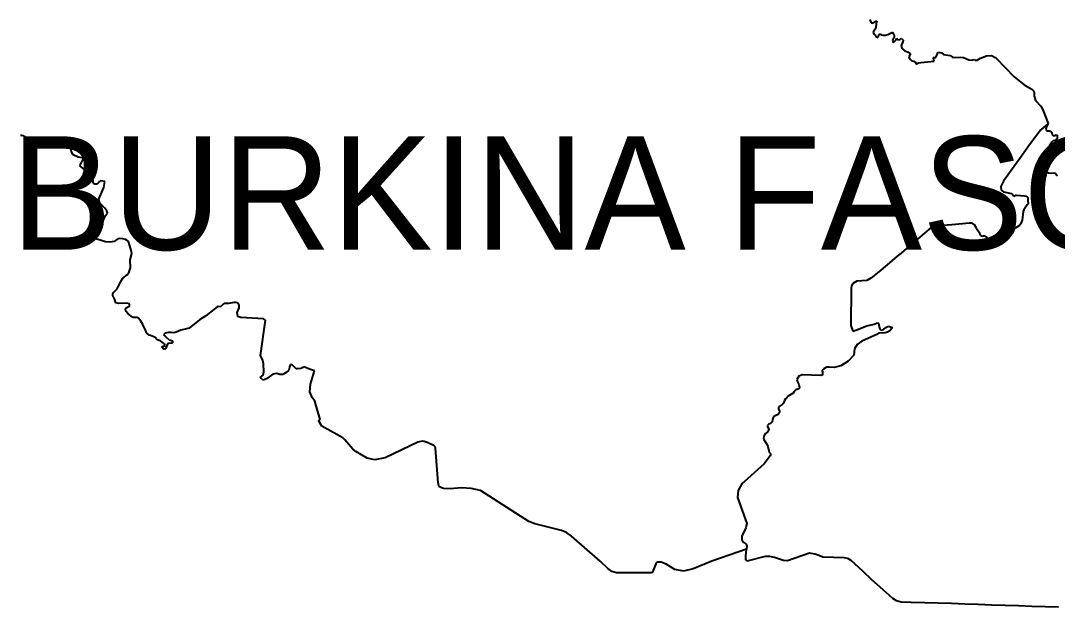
# Model space of a CAD drawing. Header units: metres. Extents: x 0 to 1325, y -1 to 773.
# Drawn here: x 644.05 to 671.54, y 329.59 to 345.15 of the extents above; entities that cross this region are included whole.
import ezdxf
from ezdxf.enums import TextEntityAlignment as Align

# ---------------------------------------------------------------- set-up
doc = ezdxf.new("R2010")
doc.units = ezdxf.units.M

msp = doc.modelspace()

# ---------------------------------------------------------------- linework, layer by layer
at = {"layer": 'SCORE'}
for points in [[(666.57, 345.188), (666.6, 345.118)], [(666.6, 345.118), (666.61, 345.098)], [(666.61, 345.098), (666.65, 345.098)], [(666.65, 345.098), (666.73, 345.138)], [(666.73, 345.138), (666.76, 345.148)], [(666.74, 345.088), (666.73, 344.958)], [(666.76, 345.148), (666.74, 345.088)], [(666.73, 344.958), (666.66, 344.848)], [(666.66, 344.848), (666.68, 344.798)], [(666.68, 344.798), (666.72, 344.758)], [(666.82, 344.778), (666.81, 344.798)], [(666.81, 344.798), (666.85, 344.798)], [(666.85, 344.798), (666.87, 344.788)], [(666.87, 344.788), (666.88, 344.778)], [(666.99, 344.768), (667.05, 344.788)], [(667.05, 344.788), (667.17, 344.848)], [(667.17, 344.848), (667.22, 344.758)], [(666.72, 344.758), (666.76, 344.708)], [(666.76, 344.708), (666.79, 344.728)], [(666.79, 344.728), (666.82, 344.778)], [(666.88, 344.778), (666.92, 344.768)], [(666.92, 344.768), (666.99, 344.768)], [(667.18, 344.658), (667.17, 344.628)], [(667.17, 344.628), (667.19, 344.578)], [(667.21, 344.688), (667.18, 344.658)], [(667.19, 344.578), (667.23, 344.598)], [(667.22, 344.728), (667.21, 344.688)], [(667.22, 344.758), (667.22, 344.728)], [(667.23, 344.598), (667.27, 344.648)], [(667.27, 344.648), (667.29, 344.688)], [(667.29, 344.688), (667.32, 344.658)], [(667.32, 344.658), (667.34, 344.648)], [(667.34, 344.648), (667.37, 344.658)], [(667.37, 344.658), (667.4, 344.688)], [(667.4, 344.688), (667.46, 344.638)], [(667.42, 344.538), (667.4, 344.478)], [(667.45, 344.588), (667.42, 344.538)], [(667.46, 344.638), (667.45, 344.588)], [(667.4, 344.478), (667.43, 344.408)], [(667.43, 344.408), (667.5, 344.358)], [(667.5, 344.358), (667.59, 344.318)], [(667.59, 344.318), (667.65, 344.278)], [(667.65, 344.278), (667.61, 344.198)], [(668.32, 344.178), (668.39, 344.318)], [(668.39, 344.318), (668.47, 344.298)], [(668.47, 344.298), (668.53, 344.258)], [(668.53, 344.258), (668.7, 344.228)], [(667.61, 344.198), (667.62, 344.168)], [(667.62, 344.168), (667.65, 344.128)], [(667.65, 344.128), (667.69, 344.088)], [(667.69, 344.088), (667.74, 344.078)], [(667.74, 344.078), (667.78, 344.058)], [(667.78, 344.058), (667.8, 343.998)], [(667.8, 343.998), (667.86, 344.038)], [(667.86, 344.038), (667.93, 344.048)], [(667.93, 344.048), (668.28, 344.078)], [(668.26, 344.158), (668.25, 344.178)], [(668.25, 344.178), (668.32, 344.178)], [(668.27, 344.108), (668.26, 344.158)], [(668.28, 344.078), (668.27, 344.108)], [(668.7, 344.228), (668.77, 344.188)], [(668.77, 344.188), (668.83, 344.178)], [(668.83, 344.178), (668.99, 344.188)], [(668.99, 344.188), (669.06, 344.178)], [(669.06, 344.178), (669.2, 344.118)], [(669.2, 344.118), (669.27, 344.108)], [(669.27, 344.108), (669.34, 344.128)], [(669.34, 344.128), (669.37, 344.108)], [(669.37, 344.108), (669.42, 344.108)], [(669.42, 344.108), (669.51, 344.158)], [(669.51, 344.158), (669.67, 344.218)], [(669.67, 344.218), (669.8, 344.228)], [(669.8, 344.228), (669.9, 344.178)], [(669.9, 344.178), (669.92, 344.158)], [(669.92, 344.158), (670.4, 343.668)], [(670.4, 343.668), (670.67, 343.448)], [(670.67, 343.448), (670.87, 343.338)], [(670.87, 343.338), (670.92, 343.288)], [(670.92, 343.288), (670.93, 343.248)], [(670.93, 343.248), (670.93, 343.208)], [(670.93, 343.208), (670.93, 343.148)], [(670.93, 343.148), (670.97, 343.038)], [(670.97, 343.038), (671.11, 342.888)], [(671.11, 342.888), (671.16, 342.788)], [(671.16, 342.788), (671.3, 342.428)], [(671.3, 342.428), (671.11, 342.258)], [(671.25, 342.318), (671.24, 342.278)], [(671.29, 342.388), (671.25, 342.318)], [(671.3, 342.428), (671.29, 342.388)], [(644.08, 342.108), (644.04, 342.108)], [(644.12, 342.098), (644.08, 342.108)], [(644.15, 342.078), (644.12, 342.098)], [(644.19, 342.058), (644.15, 342.078)], [(644.27, 342.018), (644.19, 342.058)], [(644.43, 342.048), (644.35, 342.028)], [(644.5, 342.048), (644.43, 342.048)], [(644.66, 341.988), (644.5, 342.048)], [(644.81, 342.058), (644.74, 341.988)], [(644.87, 342.028), (644.81, 342.058)], [(671.11, 342.258), (670.81, 341.858)], [(671.24, 342.278), (671.26, 342.238)], [(671.26, 342.238), (671.29, 342.228)], [(671.29, 342.228), (671.33, 342.228)], [(671.33, 342.228), (671.36, 342.218)], [(671.36, 342.218), (671.39, 342.198)], [(671.39, 342.198), (671.41, 342.138)], [(671.41, 342.138), (671.44, 342.108)], [(671.44, 342.108), (671.48, 342.108)], [(671.48, 342.108), (671.52, 342.128)], [(671.52, 342.128), (671.54, 342.118)], [(671.54, 342.118), (671.54, 342.058)], [(671.54, 342.058), (671.54, 342.008)], [(644.35, 342.028), (644.27, 342.018)], [(644.74, 341.988), (644.66, 341.988)], [(644.98, 342.018), (644.87, 342.028)], [(645.03, 341.978), (644.98, 342.018)], [(645.06, 341.948), (645.03, 341.978)], [(645.08, 341.898), (645.06, 341.948)], [(645.11, 341.848), (645.08, 341.898)], [(645.15, 341.818), (645.11, 341.848)], [(645.19, 341.808), (645.15, 341.818)], [(645.26, 341.818), (645.19, 341.808)], [(645.3, 341.818), (645.26, 341.818)], [(645.37, 341.778), (645.3, 341.818)], [(645.38, 341.768), (645.37, 341.778)], [(645.39, 341.738), (645.38, 341.768)], [(670.81, 341.858), (670.55, 341.498)], [(671.35, 341.868), (671.23, 341.518)], [(671.37, 341.898), (671.35, 341.868)], [(671.4, 341.928), (671.37, 341.898)], [(671.44, 341.968), (671.4, 341.928)], [(671.48, 341.978), (671.44, 341.968)], [(671.51, 341.988), (671.48, 341.978)], [(671.54, 342.008), (671.51, 341.988)], [(645.4, 341.678), (645.39, 341.738)], [(645.44, 341.598), (645.4, 341.678)], [(645.57, 341.528), (645.44, 341.598)], [(645.68, 341.518), (645.57, 341.528)], [(645.71, 341.478), (645.68, 341.518)], [(670.55, 341.498), (670.28, 341.118)], [(671.23, 341.518), (671.19, 341.308)], [(645.62, 341.298), (645.71, 341.478)], [(645.95, 341.038), (645.62, 341.298)], [(671.19, 341.308), (671.19, 341.218)], [(671.19, 341.218), (671.22, 341.158)], [(645.96, 341.018), (645.95, 341.038)], [(645.97, 340.998), (645.96, 341.018)], [(645.96, 340.958), (645.97, 340.998)], [(645.97, 340.898), (645.96, 340.958)], [(670.28, 341.118), (670.12, 340.898)], [(671.22, 341.158), (671.31, 341.118)], [(671.31, 341.118), (671.36, 341.108)], [(671.36, 341.108), (671.45, 341.118)], [(671.45, 341.118), (671.49, 341.108)], [(671.49, 341.108), (671.5, 341.098)], [(671.5, 341.098), (671.53, 341.058)], [(671.53, 341.058), (671.55, 341.048)], [(645.97, 340.868), (645.97, 340.898)], [(645.98, 340.838), (645.97, 340.868)], [(646.02, 340.818), (645.98, 340.838)], [(646.08, 340.818), (646.02, 340.818)], [(646.11, 340.848), (646.08, 340.818)], [(646.14, 340.888), (646.11, 340.848)], [(646.12, 340.418), (646.25, 340.728)], [(646.17, 340.908), (646.14, 340.888)], [(646.28, 340.888), (646.17, 340.908)], [(646.25, 340.728), (646.28, 340.888)], [(670.12, 340.898), (670.05, 340.758)], [(670.05, 340.758), (670.06, 340.658)], [(646.14, 340.328), (646.12, 340.418)], [(670.06, 340.658), (670.12, 340.608)], [(670.12, 340.608), (670.33, 340.568)], [(670.33, 340.568), (670.35, 340.548)], [(670.35, 340.548), (670.37, 340.518)], [(670.37, 340.518), (670.39, 340.498)], [(670.39, 340.498), (670.41, 340.508)], [(670.41, 340.508), (670.45, 340.528)], [(670.45, 340.528), (670.46, 340.528)], [(670.46, 340.528), (670.68, 340.508)], [(670.68, 340.508), (670.74, 340.498)], [(670.74, 340.498), (670.76, 340.458)], [(670.76, 340.458), (670.76, 340.368)], [(646.21, 340.248), (646.14, 340.328)], [(646.28, 340.178), (646.21, 340.248)], [(646.33, 340.108), (646.28, 340.178)], [(670.66, 340.138), (670.64, 340.088)], [(670.69, 340.188), (670.66, 340.138)], [(670.71, 340.218), (670.69, 340.188)], [(670.75, 340.268), (670.71, 340.218)], [(670.77, 340.298), (670.75, 340.268)], [(670.76, 340.368), (670.76, 340.358)], [(670.76, 340.358), (670.77, 340.318)], [(670.77, 340.318), (670.77, 340.298)], [(646.22, 339.808), (646.3, 339.988)], [(646.3, 339.988), (646.33, 340.028)], [(646.35, 340.058), (646.33, 340.108)], [(646.33, 340.028), (646.35, 340.048)], [(646.35, 340.048), (646.35, 340.058)], [(670.61, 339.858), (670.6, 339.818)], [(670.64, 340.088), (670.61, 339.858)], [(645.97, 339.568), (646, 339.628)], [(645.99, 339.368), (645.97, 339.568)], [(646, 339.628), (646.16, 339.748)], [(646.16, 339.748), (646.22, 339.808)], [(668.15, 339.618), (667.9, 339.408)], [(668.26, 339.678), (668.15, 339.618)], [(668.38, 339.708), (668.26, 339.678)], [(668.75, 339.738), (668.38, 339.708)], [(669.22, 339.778), (668.75, 339.738)], [(669.29, 339.778), (669.22, 339.778)], [(669.35, 339.738), (669.29, 339.778)], [(669.39, 339.668), (669.35, 339.738)], [(669.43, 339.598), (669.39, 339.668)], [(669.49, 339.508), (669.43, 339.598)], [(670.38, 339.588), (670.36, 339.518)], [(670.39, 339.608), (670.38, 339.588)], [(670.43, 339.648), (670.39, 339.608)], [(670.47, 339.678), (670.43, 339.648)], [(670.54, 339.718), (670.47, 339.678)], [(670.57, 339.758), (670.54, 339.718)], [(670.6, 339.818), (670.57, 339.758)], [(646, 339.358), (645.99, 339.368)], [(646.03, 339.368), (646, 339.358)], [(646.07, 339.358), (646.03, 339.368)], [(646.18, 339.318), (646.07, 339.358)], [(646.3, 339.288), (646.18, 339.318)], [(646.53, 339.298), (646.42, 339.278)], [(646.63, 339.368), (646.53, 339.298)], [(646.68, 339.378), (646.63, 339.368)], [(646.76, 339.368), (646.68, 339.378)], [(646.83, 339.348), (646.76, 339.368)], [(646.87, 339.318), (646.83, 339.348)], [(646.88, 339.308), (646.87, 339.318)], [(646.92, 339.268), (646.88, 339.308)], [(667.9, 339.408), (667.7, 339.238)], [(669.52, 339.458), (669.49, 339.508)], [(669.54, 339.438), (669.52, 339.458)], [(669.57, 339.428), (669.54, 339.438)], [(669.59, 339.438), (669.57, 339.428)], [(669.62, 339.448), (669.59, 339.438)], [(669.66, 339.418), (669.62, 339.448)], [(669.72, 339.348), (669.66, 339.418)], [(669.76, 339.338), (669.72, 339.348)], [(670.11, 339.368), (669.76, 339.338)], [(670.26, 339.398), (670.11, 339.368)], [(670.36, 339.518), (670.26, 339.398)], [(646.42, 339.278), (646.3, 339.288)], [(646.99, 339.028), (646.92, 339.268)], [(647, 338.978), (646.99, 339.028)], [(667.7, 339.238), (667.4, 338.988)], [(646.95, 338.808), (647, 338.978)], [(646.96, 338.598), (646.95, 338.808)], [(667.3, 338.908), (667.03, 338.678)], [(667.4, 338.988), (667.3, 338.908)], [(646.87, 338.408), (646.93, 338.488)], [(646.93, 338.488), (646.96, 338.598)], [(666.81, 338.488), (666.6, 338.318)], [(667.03, 338.678), (666.81, 338.488)], [(646.61, 338.038), (646.71, 338.248)], [(646.71, 338.248), (646.76, 338.318)], [(646.76, 338.318), (646.87, 338.408)], [(666.23, 338.238), (666.12, 338.178)], [(666.49, 338.258), (666.23, 338.238)], [(666.6, 338.318), (666.49, 338.258)], [(646.49, 337.908), (646.51, 337.938)], [(646.51, 337.938), (646.61, 338.038)], [(666.09, 338.118), (666.08, 338.048)], [(666.08, 338.048), (666.08, 337.978)], [(666.08, 337.978), (666.08, 337.738)], [(666.12, 338.178), (666.09, 338.118)], [(646.49, 337.858), (646.49, 337.908)], [(646.5, 337.828), (646.49, 337.858)], [(646.53, 337.798), (646.5, 337.828)], [(646.57, 337.668), (646.53, 337.798)], [(646.64, 337.648), (646.57, 337.668)], [(646.87, 337.658), (646.64, 337.648)], [(646.91, 337.648), (646.87, 337.658)], [(646.94, 337.608), (646.91, 337.648)], [(649.45, 337.648), (649.42, 337.628)], [(649.48, 337.648), (649.45, 337.648)], [(649.56, 337.648), (649.48, 337.648)], [(649.71, 337.678), (649.56, 337.648)], [(649.76, 337.678), (649.71, 337.678)], [(649.8, 337.668), (649.76, 337.678)], [(649.84, 337.608), (649.8, 337.668)], [(666.08, 337.738), (666.07, 337.388)], [(646.83, 337.498), (646.85, 337.538)], [(646.84, 337.448), (646.83, 337.498)], [(646.9, 337.378), (646.84, 337.448)], [(646.85, 337.538), (646.93, 337.578)], [(646.97, 337.318), (646.9, 337.378)], [(646.93, 337.578), (646.94, 337.608)], [(649.26, 337.558), (648.96, 337.318)], [(649.29, 337.568), (649.26, 337.558)], [(649.34, 337.558), (649.29, 337.568)], [(649.36, 337.568), (649.34, 337.558)], [(649.42, 337.628), (649.36, 337.568)], [(649.79, 337.408), (649.84, 337.538)], [(649.81, 337.308), (649.79, 337.408)], [(649.84, 337.538), (649.84, 337.608)], [(666.07, 337.388), (666.07, 337.068)], [(647.02, 337.278), (646.97, 337.318)], [(647.06, 337.278), (647.02, 337.278)], [(647.09, 337.278), (647.06, 337.278)], [(647.13, 337.278), (647.09, 337.278)], [(647.17, 337.258), (647.13, 337.278)], [(647.24, 337.178), (647.17, 337.258)], [(647.29, 337.088), (647.24, 337.178)], [(648.79, 337.218), (648.52, 336.998)], [(648.96, 337.318), (648.79, 337.218)], [(649.89, 337.278), (649.81, 337.308)], [(650.49, 337.238), (649.89, 337.278)], [(650.41, 336.268), (650.54, 337.208)], [(650.54, 337.208), (650.49, 337.238)], [(666.49, 337.058), (666.69, 337.098)], [(666.69, 337.098), (666.77, 337.138)], [(666.77, 337.138), (666.8, 337.128)], [(666.8, 337.128), (666.83, 336.998)], [(647.36, 336.938), (647.29, 337.088)], [(647.39, 336.868), (647.36, 336.938)], [(647.46, 336.808), (647.39, 336.868)], [(647.88, 336.858), (647.84, 336.818)], [(647.84, 336.818), (647.88, 336.778)], [(647.97, 336.878), (647.88, 336.858)], [(648.04, 336.878), (647.97, 336.878)], [(648.11, 336.868), (648.04, 336.878)], [(648.17, 336.888), (648.11, 336.868)], [(648.3, 336.938), (648.17, 336.888)], [(648.45, 336.978), (648.3, 336.938)], [(648.52, 336.998), (648.45, 336.978)], [(666.07, 337.068), (666.12, 336.918)], [(666.12, 336.918), (666.2, 336.938)], [(666.2, 336.938), (666.49, 337.058)], [(666.76, 336.828), (666.36, 336.648)], [(666.82, 336.858), (666.76, 336.828)], [(666.98, 336.868), (666.82, 336.858)], [(666.83, 336.998), (666.85, 336.958)], [(666.85, 336.958), (666.87, 336.938)], [(666.87, 336.938), (666.94, 336.958)], [(666.94, 336.958), (667, 337.008)], [(667.04, 336.888), (666.98, 336.868)], [(667, 337.008), (667.07, 337.048)], [(667.1, 336.928), (667.04, 336.888)], [(667.07, 337.048), (667.17, 337.008)], [(667.17, 337.008), (667.1, 336.928)], [(647.49, 336.798), (647.46, 336.808)], [(647.58, 336.768), (647.49, 336.798)], [(647.62, 336.748), (647.58, 336.768)], [(647.67, 336.688), (647.62, 336.748)], [(647.72, 336.668), (647.67, 336.688)], [(647.76, 336.658), (647.72, 336.668)], [(647.81, 336.618), (647.76, 336.658)], [(647.86, 336.578), (647.81, 336.618)], [(647.88, 336.538), (647.86, 336.578)], [(647.88, 336.778), (647.91, 336.758)], [(647.91, 336.758), (647.99, 336.688)], [(647.93, 336.548), (647.91, 336.478)], [(647.94, 336.578), (647.93, 336.548)], [(647.97, 336.588), (647.94, 336.578)], [(648.06, 336.598), (647.97, 336.588)], [(647.99, 336.688), (648.02, 336.678)], [(648.02, 336.678), (648.05, 336.668)], [(648.05, 336.668), (648.08, 336.658)], [(648.08, 336.608), (648.06, 336.598)], [(648.08, 336.658), (648.08, 336.608)], [(666.24, 336.558), (666.17, 336.448)], [(666.36, 336.648), (666.24, 336.558)], [(647.79, 336.498), (647.81, 336.518)], [(647.83, 336.448), (647.79, 336.498)], [(647.81, 336.518), (647.85, 336.518)], [(647.85, 336.438), (647.83, 336.448)], [(647.85, 336.518), (647.88, 336.538)], [(647.86, 336.428), (647.85, 336.438)], [(647.87, 336.438), (647.86, 336.428)], [(647.89, 336.448), (647.87, 336.438)], [(647.9, 336.468), (647.89, 336.448)], [(647.91, 336.478), (647.9, 336.468)], [(650.47, 336.138), (650.41, 336.268)], [(666.15, 336.278), (666, 336.118)], [(666.17, 336.448), (666.15, 336.278)], [(650.49, 336.048), (650.47, 336.138)], [(650.5, 335.838), (650.49, 336.048)], [(651.21, 336.028), (651.18, 335.968)], [(651.25, 336.018), (651.21, 336.028)], [(651.32, 335.948), (651.25, 336.018)], [(665.8, 335.998), (665.63, 335.948)], [(666, 336.118), (665.8, 335.998)], [(650.4, 335.688), (650.48, 335.748)], [(650.48, 335.748), (650.5, 335.838)], [(650.74, 335.778), (650.57, 335.648)], [(650.84, 335.788), (650.74, 335.778)], [(650.92, 335.768), (650.84, 335.788)], [(651, 335.768), (650.92, 335.768)], [(651.09, 335.818), (651, 335.768)], [(651.16, 335.878), (651.09, 335.818)], [(651.17, 335.918), (651.16, 335.878)], [(651.18, 335.968), (651.17, 335.918)], [(651.36, 335.918), (651.32, 335.948)], [(651.39, 335.918), (651.36, 335.918)], [(651.48, 335.928), (651.39, 335.918)], [(651.51, 335.938), (651.48, 335.928)], [(651.53, 335.948), (651.51, 335.938)], [(651.56, 335.968), (651.53, 335.948)], [(651.59, 335.958), (651.56, 335.968)], [(651.71, 335.908), (651.59, 335.958)], [(651.84, 335.858), (651.71, 335.908)], [(651.74, 335.508), (651.84, 335.858)], [(664.69, 335.718), (664.64, 335.628)], [(664.78, 335.758), (664.69, 335.718)], [(665.27, 335.738), (664.78, 335.758)], [(665.31, 335.748), (665.27, 335.738)], [(665.35, 335.918), (665.31, 335.878)], [(665.31, 335.878), (665.31, 335.858)], [(665.31, 335.858), (665.32, 335.838)], [(665.32, 335.778), (665.31, 335.748)], [(665.32, 335.838), (665.32, 335.828)], [(665.32, 335.828), (665.32, 335.808)], [(665.32, 335.808), (665.32, 335.778)], [(665.43, 335.958), (665.35, 335.918)], [(665.49, 335.958), (665.43, 335.958)], [(665.63, 335.948), (665.49, 335.958)], [(650.48, 335.618), (650.4, 335.688)], [(650.57, 335.648), (650.48, 335.618)], [(651.72, 335.308), (651.74, 335.508)], [(664.64, 335.628), (664.65, 335.568)], [(664.65, 335.568), (664.69, 335.498)], [(664.69, 335.498), (664.71, 335.418)], [(651.78, 335.158), (651.72, 335.308)], [(664.41, 335.188), (664.36, 335.138)], [(664.54, 335.268), (664.41, 335.188)], [(664.57, 335.318), (664.54, 335.268)], [(664.61, 335.358), (664.57, 335.318)], [(664.69, 335.388), (664.61, 335.358)], [(664.71, 335.418), (664.69, 335.388)], [(651.85, 335.058), (651.78, 335.158)], [(651.99, 334.568), (651.85, 335.058)], [(664.17, 334.918), (664.15, 334.898)], [(664.15, 334.898), (664.15, 334.858)], [(664.25, 334.968), (664.17, 334.918)], [(664.28, 335.008), (664.25, 334.968)], [(664.31, 335.078), (664.28, 335.008)], [(664.34, 335.118), (664.31, 335.078)], [(664.36, 335.138), (664.34, 335.118)], [(664.02, 334.638), (663.99, 334.568)], [(664.08, 334.678), (664.02, 334.638)], [(664.14, 334.708), (664.08, 334.678)], [(664.18, 334.758), (664.14, 334.708)], [(664.15, 334.858), (664.18, 334.788)], [(664.18, 334.788), (664.18, 334.758)], [(652.04, 334.398), (651.95, 334.548)], [(651.95, 334.548), (651.97, 334.548)], [(651.97, 334.548), (651.98, 334.558)], [(651.98, 334.558), (651.98, 334.568)], [(651.98, 334.568), (651.99, 334.568)], [(652.59, 334.088), (652.04, 334.398)], [(663.89, 334.448), (663.86, 334.408)], [(663.86, 334.408), (663.86, 334.378)], [(663.86, 334.378), (663.89, 334.318)], [(663.94, 334.468), (663.89, 334.448)], [(663.98, 334.508), (663.94, 334.468)], [(663.99, 334.568), (663.98, 334.508)], [(652.65, 334.028), (652.59, 334.088)], [(663.76, 334.128), (663.75, 334.078)], [(663.75, 334.078), (663.76, 334.038)], [(663.81, 334.198), (663.76, 334.128)], [(663.83, 334.218), (663.81, 334.198)], [(663.86, 334.238), (663.83, 334.218)], [(663.88, 334.258), (663.86, 334.238)], [(663.89, 334.288), (663.88, 334.258)], [(663.89, 334.318), (663.89, 334.288)], [(652.86, 333.788), (652.65, 334.028)], [(654.58, 333.968), (653.72, 333.558)], [(654.7, 333.998), (654.58, 333.968)], [(654.75, 333.988), (654.7, 333.998)], [(654.83, 333.958), (654.75, 333.988)], [(655.01, 333.878), (654.83, 333.958)], [(655.04, 333.848), (655.01, 333.878)], [(655.05, 333.808), (655.04, 333.848)], [(655.12, 332.888), (655.05, 333.808)], [(663.76, 334.038), (663.85, 333.898)], [(663.85, 333.898), (663.87, 333.858)], [(663.87, 333.858), (663.89, 333.738)], [(652.94, 333.718), (652.86, 333.788)], [(653.24, 333.548), (652.94, 333.718)], [(653.44, 333.498), (653.24, 333.548)], [(653.72, 333.558), (653.44, 333.498)], [(663.93, 333.608), (663.77, 333.398)], [(663.89, 333.738), (663.9, 333.708)], [(663.9, 333.708), (663.94, 333.668)], [(663.94, 333.628), (663.93, 333.608)], [(663.94, 333.668), (663.94, 333.628)], [(663.77, 333.398), (663.24, 332.918)], [(655.15, 332.788), (655.12, 332.888)], [(655.26, 332.738), (655.15, 332.788)], [(655.44, 332.728), (655.26, 332.738)], [(655.74, 332.758), (655.44, 332.728)], [(656, 332.738), (655.74, 332.758)], [(656.25, 332.688), (656, 332.738)], [(663.19, 332.878), (663.08, 332.688)], [(663.24, 332.918), (663.19, 332.878)], [(657.53, 331.868), (656.25, 332.688)], [(663.08, 332.688), (663.06, 332.498)], [(663.06, 332.498), (663.31, 331.808)], [(657.69, 331.798), (657.53, 331.868)], [(658.39, 331.628), (657.69, 331.798)], [(658.53, 331.568), (658.39, 331.628)], [(663.28, 331.698), (663.18, 331.478)], [(663.31, 331.808), (663.28, 331.698)], [(658.66, 331.478), (658.53, 331.568)], [(659.42, 330.808), (658.66, 331.478)], [(663.18, 331.478), (663.18, 331.368)], [(663.18, 331.368), (663.23, 331.308)], [(663.3, 331.128), (662.38, 330.808)], [(663.23, 331.308), (663.28, 331.268)], [(663.28, 331.268), (663.31, 331.218)], [(663.28, 330.948), (663.3, 331.128)], [(663.31, 331.218), (663.3, 331.128)], [(659.62, 330.618), (659.42, 330.808)], [(660.93, 330.788), (660.9, 330.738)], [(661.04, 330.788), (660.93, 330.788)], [(661.17, 330.728), (661.04, 330.788)], [(662.38, 330.808), (661.89, 330.608)], [(663.28, 330.848), (663.28, 330.948)], [(663.31, 330.808), (663.28, 330.848)], [(663.8, 330.938), (663.31, 330.808)], [(663.92, 330.938), (663.8, 330.938)], [(664.04, 330.908), (663.92, 330.938)], [(664.28, 330.828), (664.04, 330.908)], [(664.39, 330.818), (664.28, 330.828)], [(664.97, 331.028), (664.39, 330.818)], [(665.02, 331.018), (664.97, 331.028)], [(665.12, 330.998), (665.02, 331.018)], [(665.22, 330.958), (665.12, 330.998)], [(665.33, 330.918), (665.22, 330.958)], [(665.89, 330.898), (665.33, 330.918)], [(665.99, 330.878), (665.89, 330.898)], [(666.08, 330.828), (665.99, 330.878)], [(666.39, 330.548), (666.08, 330.828)], [(659.66, 330.588), (659.62, 330.618)], [(659.73, 330.538), (659.66, 330.588)], [(659.85, 330.498), (659.73, 330.538)], [(660.66, 330.498), (659.85, 330.498)], [(660.78, 330.498), (660.66, 330.498)], [(660.81, 330.518), (660.78, 330.498)], [(660.9, 330.738), (660.81, 330.518)], [(661.4, 330.588), (661.17, 330.728)], [(661.63, 330.548), (661.4, 330.588)], [(661.89, 330.608), (661.63, 330.548)], [(666.63, 330.318), (666.39, 330.548)], [(666.93, 330.048), (666.63, 330.318)], [(667.18, 329.818), (666.93, 330.048)], [(667.28, 329.758), (667.18, 329.818)], [(667.4, 329.728), (667.28, 329.758)], [(667.67, 329.718), (667.4, 329.728)], [(668.03, 329.708), (667.67, 329.718)], [(668.38, 329.698), (668.03, 329.708)], [(668.74, 329.688), (668.38, 329.698)], [(669.09, 329.668), (668.74, 329.688)], [(669.45, 329.658), (669.09, 329.668)], [(669.8, 329.648), (669.45, 329.658)], [(670.16, 329.638), (669.8, 329.648)], [(670.52, 329.628), (670.16, 329.638)], [(670.87, 329.608), (670.52, 329.628)], [(671.23, 329.598), (670.87, 329.608)], [(671.58, 329.588), (671.23, 329.598)]]:
    msp.add_lwpolyline(points, dxfattribs=at)

# ---------------------------------------------------------------- texts
at = {"layer": 'ENGRAVE'}
msp.add_text('BURKINA FASO', height=3.012, dxfattribs=at).set_placement((658.783, 339.075), align=Align.CENTER)

doc.saveas('drawing.dxf')
